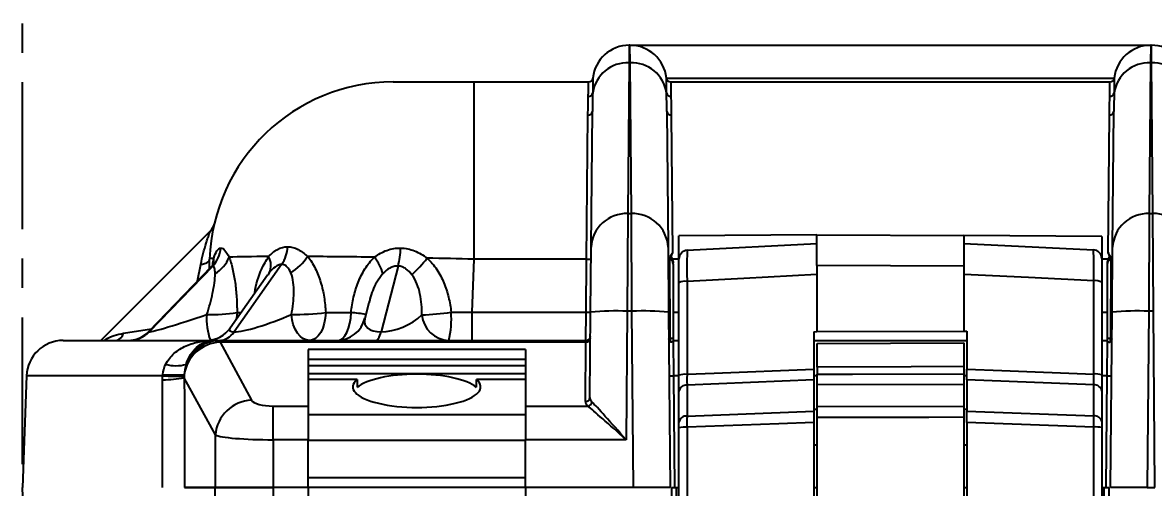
# Model space of a CAD drawing. Header units: millimetres. Extents: x 12 to 854, y 4 to 555.
# Drawn here: x 83.03 to 131.94, y 271.33 to 291.42 of the extents above; entities that cross this region are included whole.
import ezdxf

# ---------------------------------------------------------------- set-up
doc = ezdxf.new("R2010")
doc.units = ezdxf.units.MM
doc.linetypes.add('CENTER', pattern=[10.16, 6.35, -1.27, 1.27, -1.27])
doc.layers.add('DEFAULT_1', color=7, linetype='CENTER')
doc.styles.add('SLDTEXTSTYLE2', font='TXT', dxfattribs={"width": 0.75})
doc.dimstyles.new('SLDDIMSTYLE0', dxfattribs={"dimtxt": 6.614583, "dimasz": 3.556, "dimexe": 0, "dimexo": 0.0625, "dimgap": 1.653646, "dimtad": 1, "dimdec": 0, "dimlfac": 2, "dimrnd": 1e-09, "dimzin": 12, "dimdsep": 46, "dimtxsty": 'SLDTEXTSTYLE2', "dimblk1": 'CLOSED', "dimblk2": 'CLOSED', "dimsah": 1, "dimcen": 0.09, "dimadec": 0, "dimazin": 3, "dimtfac": 1, "dimtdec": 0, "dimtofl": 0, "dimtmove": 0, "dimatfit": 3, "dimldrblk": 'CLOSED', "dimfxl": 1, "dimfrac": 2, "dimtolj": 1, "dimtzin": 12, "dimarcsym": 0})

# ---------------------------------------------------------------- blocks, each defined once
blk = doc.blocks.new('_Closed')
at = {"color": 0, "linetype": 'ByBlock', "lineweight": -2}
for p, q in [((-1, 0.166667), (0, 0)), ((-1, 0.166667), (-1, -0.166667)), ((0, 0), (-1, -0.166667)), ((0, 0), (-1, 0))]:
    blk.add_line(p, q, dxfattribs=at)
blk = doc.blocks.new('_D')
at = {"layer": 'DEFAULT_1'}
for p, q in [((154.408, 327.432), (152.396, 327.432)), ((152.396, 327.432), (152.396, 316.923)), ((171.508, 327.432), (173.52, 327.432)), ((173.52, 327.432), (173.52, 316.923)), ((83.026, 272.325), (83.026, 316.581)), ((152.396, 316.923), (154.408, 316.923)), ((173.52, 316.923), (171.508, 316.923)), ((256.762, 272.325), (256.762, 316.581)), ((83.026, 315.581), (256.762, 315.581))]:
    blk.add_line(p, q, dxfattribs=at)
at = {"layer": 'DEFAULT_1', "xscale": 3.556, "yscale": 3.556, "rotation": 180}
blk.add_blockref('_Closed', (83.026, 315.581, -1.608), dxfattribs=at)
at = {"layer": 'DEFAULT_1', "xscale": 3.556, "yscale": 3.556}
blk.add_blockref('_Closed', (256.762, 315.581, -1.608), dxfattribs=at)
at = {"layer": 'DEFAULT_1', "char_height": 6.6146, "attachment_point": 1, "style": 'SLDTEXTSTYLE2'}
for s, insert in [('347', (155.627, 337.3)), ('13.7', (154.408, 325.449))]:
    blk.add_mtext(s, dxfattribs=dict(at, insert=insert))

msp = doc.modelspace()

# ---------------------------------------------------------------- linework, layer by layer
at = {"color": 7, "linetype": 'Continuous', "lineweight": 25}
for p, q in [((109.269, 290.439), (109.264, 289.681)), ((109.297, 290.439), (109.269, 290.439)), ((109.302, 289.681), (109.297, 290.439)), ((109.297, 290.439), (131.824, 290.439)), ((131.824, 290.439), (131.819, 289.681)), ((131.824, 290.439), (131.852, 290.439)), ((131.858, 289.681), (131.852, 290.439)), ((109.264, 289.681), (109.207, 283.159)), ((109.302, 289.681), (109.264, 289.681)), ((109.359, 283.159), (109.302, 289.681)), ((131.819, 289.681), (131.762, 283.159)), ((131.819, 289.681), (131.858, 289.681)), ((131.914, 283.159), (131.858, 289.681)), ((99.05, 288.851), (102.54, 288.851)), ((102.54, 288.851), (102.54, 281.191)), ((102.54, 288.851), (107.502, 288.851)), ((110.875, 289.021), (130.246, 289.021)), ((111.065, 288.851), (130.057, 288.851)), ((107.424, 281.191), (107.48, 287.419)), ((107.619, 281.711), (107.671, 287.574)), ((110.896, 287.574), (110.947, 281.711)), ((111.086, 287.419), (111.139, 281.477)), ((129.982, 281.477), (130.035, 287.419)), ((130.175, 281.711), (130.226, 287.574)), ((109.207, 283.159), (109.182, 278.941)), ((109.207, 283.159), (109.359, 283.159)), ((109.384, 278.941), (109.359, 283.159)), ((131.762, 283.159), (131.738, 278.941)), ((131.762, 283.159), (131.914, 283.159)), ((131.939, 278.941), (131.914, 283.159)), ((86.409, 277.675), (91.152, 282.418)), ((117.387, 282.247), (111.418, 282.195)), ((117.387, 282.247), (123.737, 282.219)), ((111.418, 281.192), (111.418, 282.195)), ((111.779, 281.572), (117.387, 281.866)), ((129.706, 282.167), (123.737, 282.219)), ((123.737, 281.866), (129.344, 281.597)), ((129.706, 282.167), (129.706, 281.216)), ((107.595, 278.9), (107.619, 281.711)), ((110.947, 281.711), (110.971, 278.9)), ((130.15, 278.9), (130.175, 281.711)), ((91.165, 280.839), (88.483, 278.063)), ((91.248, 280.893), (88.499, 278.047)), ((91.103, 280.775), (91.117, 281.191)), ((94.231, 280.962), (92.17, 278.047)), ((99.265, 280.893), (98.529, 278.047)), ((102.54, 281.191), (102.46, 278.901)), ((107.424, 281.191), (102.54, 281.191)), ((107.404, 278.901), (107.424, 281.191)), ((111.042, 277.756), (111.022, 281.203)), ((111.164, 280.975), (111.164, 280.937)), ((111.164, 280.937), (111.164, 277.755)), ((117.387, 280.913), (117.387, 278.056)), ((123.737, 280.885), (123.737, 278.084)), ((129.957, 280.937), (129.957, 280.975)), ((129.957, 277.755), (129.957, 280.937)), ((130.099, 281.203), (130.079, 277.756)), ((93.619, 280.5), (92.001, 278.212)), ((93.693, 280.599), (93.626, 280.495)), ((111.418, 276.175), (111.418, 280.172)), ((111.766, 280.23), (111.766, 276.212)), ((129.357, 276.223), (129.357, 280.255)), ((129.706, 280.197), (129.706, 276.186)), ((98.007, 279.303), (97.832, 278.627)), ((102.46, 278.901), (102.46, 277.675)), ((102.46, 278.901), (107.404, 278.901)), ((107.395, 277.675), (107.404, 278.901)), ((107.563, 275.215), (107.595, 278.9)), ((109.182, 278.941), (109.134, 273.384)), ((109.384, 278.941), (109.182, 278.941)), ((109.45, 271.325), (109.384, 278.941)), ((110.971, 278.9), (111.037, 271.325)), ((130.084, 271.325), (130.15, 278.9)), ((131.738, 278.941), (131.671, 271.325)), ((131.939, 278.941), (131.738, 278.941)), ((132.005, 271.325), (131.939, 278.941)), ((111.164, 278.542), (111.171, 277.675)), ((129.951, 277.675), (129.957, 278.542)), ((117.254, 278.055), (117.387, 278.056)), ((117.254, 278.055), (117.254, 276.428)), ((117.387, 278.056), (123.737, 278.084)), ((123.737, 278.084), (123.871, 278.084)), ((123.871, 278.084), (123.871, 276.428)), ((91.292, 277.675), (91.565, 277.675)), ((91.565, 277.675), (91.565, 277.599)), ((91.565, 277.675), (107.395, 277.675)), ((91.565, 277.599), (92.927, 275.096)), ((107.395, 277.599), (91.565, 277.599)), ((107.372, 275.035), (107.395, 277.599)), ((107.395, 277.599), (107.395, 277.675)), ((111.042, 277.756), (110.981, 277.755)), ((111.171, 277.675), (111.186, 276.143)), ((111.171, 277.675), (111.418, 277.675)), ((117.254, 277.675), (123.871, 277.675)), ((117.394, 277.548), (123.744, 277.576)), ((129.706, 277.675), (129.951, 277.675)), ((129.936, 276.143), (129.951, 277.675)), ((130.14, 277.755), (130.079, 277.756)), ((104.775, 277.281), (95.377, 277.281)), ((95.377, 277.281), (95.377, 274.841)), ((104.775, 276.854), (95.377, 276.854)), ((104.775, 277.281), (104.775, 274.841)), ((104.775, 276.573), (95.377, 276.573)), ((117.394, 276.521), (117.394, 276.221)), ((123.744, 276.549), (123.744, 276.233)), ((83.194, 276.143), (83.026, 271.325)), ((91.363, 273.594), (90.02, 276.064)), ((104.775, 276.24), (95.377, 276.24)), ((97.492, 275.983), (95.377, 275.983)), ((97.492, 275.983), (97.495, 275.65)), ((104.775, 275.983), (102.659, 275.983)), ((111.186, 276.143), (111.228, 271.325)), ((117.254, 275.967), (111.766, 275.748)), ((117.254, 275.967), (117.254, 274.622)), ((129.357, 275.76), (123.871, 275.967)), ((123.871, 275.967), (123.871, 274.622)), ((129.894, 271.325), (129.936, 276.143)), ((111.418, 274.142), (111.418, 275.48)), ((111.766, 275.748), (111.766, 274.41)), ((123.744, 275.769), (117.394, 275.756)), ((117.394, 274.828), (117.394, 275.756)), ((123.744, 275.769), (123.744, 274.84)), ((129.357, 274.421), (129.357, 275.76)), ((129.706, 275.491), (129.706, 274.153)), ((93.865, 273.384), (93.865, 274.841)), ((93.865, 274.841), (95.377, 274.841)), ((95.377, 274.841), (95.377, 273.384)), ((104.775, 274.459), (95.377, 274.459)), ((104.775, 274.841), (107.475, 274.841)), ((104.775, 274.841), (104.775, 273.384)), ((111.766, 274.41), (117.254, 274.622)), ((117.394, 274.691), (117.254, 274.691)), ((117.394, 274.828), (123.744, 274.84)), ((123.871, 274.691), (123.744, 274.691)), ((123.871, 274.622), (129.357, 274.421)), ((111.766, 273.922), (111.766, 269.005)), ((117.254, 274.136), (117.254, 268.803)), ((117.394, 268.75), (117.394, 274.343)), ((123.744, 274.355), (123.744, 268.739)), ((123.871, 274.136), (123.871, 268.803)), ((129.357, 268.994), (129.357, 273.933)), ((91.363, 271.325), (91.363, 273.594)), ((111.418, 269.005), (111.418, 273.898)), ((129.706, 273.909), (129.706, 268.995)), ((93.865, 273.384), (93.865, 271.325)), ((95.377, 273.384), (93.865, 273.384)), ((95.377, 271.325), (95.377, 273.384)), ((104.775, 273.352), (95.377, 273.352)), ((109.134, 273.384), (104.775, 273.384)), ((104.775, 271.325), (104.775, 273.384)), ((117.254, 273.167), (117.394, 273.167)), ((123.744, 273.167), (123.871, 273.167)), ((104.775, 271.731), (95.377, 271.731)), ((83.194, 266.507), (83.026, 271.325)), ((91.363, 271.325), (90.033, 271.325)), ((90.033, 271.325), (91.362, 271.325)), ((91.362, 269.056), (91.362, 271.325)), ((91.362, 271.325), (93.864, 271.325)), ((93.865, 271.325), (91.363, 271.325)), ((93.864, 271.325), (93.864, 269.266)), ((95.377, 271.325), (93.865, 271.325)), ((104.775, 271.325), (95.377, 271.325)), ((95.377, 271.325), (95.377, 269.266)), ((109.45, 271.325), (104.775, 271.325)), ((104.775, 271.325), (104.775, 269.266)), ((111.037, 271.325), (109.45, 271.325)), ((111.061, 266.502), (111.102, 271.325)), ((111.102, 271.325), (111.292, 271.325)), ((111.292, 271.325), (111.252, 266.507)), ((111.292, 271.325), (111.418, 271.325)), ((117.254, 271.325), (117.394, 271.325)), ((123.744, 271.325), (123.871, 271.325)), ((129.706, 271.325), (129.816, 271.325)), ((129.857, 266.507), (129.816, 271.325)), ((129.816, 271.325), (130.007, 271.325)), ((130.007, 271.325), (130.047, 266.502)), ((131.671, 271.325), (130.084, 271.325)), ((131.671, 271.325), (132.005, 271.325))]:
    msp.add_line(p, q, dxfattribs=at)
at = {"color": 8, "linetype": 'Continuous', "lineweight": 25}
for p, q in [((90.593, 280.247), (90.733, 280.963)), ((111.418, 281.191), (111.12, 281.191)), ((130.002, 281.191), (129.706, 281.191)), ((111.164, 278.901), (111.418, 278.901)), ((129.706, 278.901), (129.957, 278.901)), ((87.388, 277.989), (88.601, 278.185)), ((111.418, 276.143), (111.186, 276.143)), ((117.394, 276.143), (117.254, 276.143)), ((123.871, 276.143), (123.744, 276.143)), ((129.936, 276.143), (129.706, 276.143))]:
    msp.add_line(p, q, dxfattribs=at)
at = {"color": 7, "linetype": 'Continuous', "lineweight": 25, "flags": 128}
for points in [[(90.733, 280.963), (90.814, 280.978), (90.888, 280.998), (90.954, 281.022), (91.01, 281.051), (91.055, 281.082), (91.089, 281.117), (91.109, 281.153), (91.117, 281.191)], [(123.737, 280.885), (120.562, 280.899), (117.387, 280.913)], [(117.387, 280.53), (114.227, 280.361), (111.766, 280.23)], [(129.357, 280.255), (126.544, 280.392), (123.737, 280.529)], [(96.136, 278.884), (96.117, 278.645), (96.073, 278.417), (96.006, 278.208), (95.919, 278.026), (95.814, 277.876), (95.695, 277.766), (95.567, 277.698), (95.434, 277.675)], [(95.434, 277.675), (95.291, 277.696), (95.154, 277.758), (95.025, 277.86), (94.91, 277.997), (94.812, 278.165), (94.735, 278.359), (94.681, 278.573), (94.651, 278.799)], [(98.296, 277.675), (98.328, 277.681), (98.36, 277.699), (98.392, 277.73), (98.422, 277.772), (98.451, 277.825), (98.479, 277.889), (98.505, 277.963), (98.529, 278.047)], [(111.766, 276.212), (112.936, 276.258), (117.254, 276.428)], [(123.744, 276.549), (121.458, 276.539), (117.394, 276.521)], [(123.871, 276.428), (125.389, 276.371), (129.357, 276.223)], [(102.656, 275.65), (102.658, 275.816), (102.659, 275.983)], [(117.394, 276.221), (118.918, 276.224), (123.744, 276.233)], [(117.254, 274.136), (115.737, 274.077), (111.766, 273.922)], [(123.744, 274.355), (122.22, 274.352), (117.394, 274.343)], [(129.357, 273.933), (128.188, 273.976), (123.871, 274.136)]]:
    msp.add_lwpolyline(points, dxfattribs=at)
at = {"color": 8, "linetype": 'Continuous', "lineweight": 25, "flags": 128}
for points in [[(92.302, 278.885), (92.272, 278.646), (92.253, 278.567)], [(96.695, 277.678), (96.762, 277.698), (96.868, 277.766), (96.966, 277.877), (97.053, 278.026), (97.126, 278.209), (97.181, 278.418), (97.217, 278.646), (97.233, 278.885)]]:
    msp.add_lwpolyline(points, dxfattribs=at)
at = {"color": 7, "linetype": 'Continuous', "lineweight": 25}
for centre, radius, start, end in [((109.269, 288.851), 1.588, 90, 173.8494), ((109.297, 288.851), 1.588, 6.1506, 90), ((131.824, 288.851), 1.588, 90, 173.8494), ((131.852, 288.851), 1.588, 6.1506, 90), ((109.209, 288.14), 1.543, 87.9802, 171.0862), ((109.357, 288.14), 1.543, 8.9138, 92.0198), ((131.765, 288.14), 1.543, 87.9802, 171.0862), ((131.912, 288.14), 1.543, 8.9138, 92.0198), ((99.05, 280.914), 7.938, 90, 178), ((107.502, 289.042), 0.191, 270, 353.8494), ((111.065, 289.042), 0.191, 186.1506, 270), ((130.057, 289.042), 0.191, 270, 353.8494), ((107.503, 288.407), 0.185, 267.9895, 351.0968), ((111.064, 288.407), 0.185, 188.9032, 272.0105), ((130.058, 288.407), 0.185, 267.9895, 351.0968), ((107.496, 287.594), 0.176, 264.7537, 353.3257), ((111.07, 287.594), 0.176, 186.6743, 275.2463), ((130.051, 287.594), 0.176, 264.7537, 353.3257), ((90.703, 282.867), 0.635, 315, 346.8274), ((109.145, 281.633), 1.527, 87.6618, 177.0561), ((109.422, 281.633), 1.527, 2.9439, 92.3382), ((131.7, 281.633), 1.527, 87.6618, 177.0561), ((131.977, 281.633), 1.527, 2.9439, 92.3382), ((90.316, 281.775), 1.284, 316.5594, 355.2799), ((90.676, 281.751), 1.365, 299.6374, 339.5766), ((93.029, 280.928), 0.741, 333.5992, 30.3503), ((92.961, 281.816), 1.531, 326.0693, 356.7385), ((93.374, 282.613), 2.373, 301.9018, 326.4812), ((96.478, 279.933), 2.225, 16.4838, 37.0801), ((96.023, 281.782), 3.362, 344.6616, 358.0844), ((111.077, 281.318), 0.127, 180.5, 244.0365), ((111.799, 281.192), 0.381, 93, 180), ((129.325, 281.216), 0.381, 0, 87.25), ((130.044, 281.318), 0.127, 295.9635, 359.5), ((95.606, 285.07), 6.236, 313.0947, 322.0463), ((107.484, 282.559), 1.37, 267.5112, 275.4874), ((111.077, 281.318), 0.127, 244.0365, 244.3694), ((130.044, 281.318), 0.127, 295.6306, 295.9635), ((111.687, 279.634), 0.602, 82.4254, 116.4845), ((129.437, 279.656), 0.605, 63.5331, 97.6033), ((91.195, 285.492), 6.699, 268.2849, 279.5189), ((94.742, 290.255), 11.457, 269.5436, 276.9864), ((99.577, 293.084), 14.325, 272.8958, 277.9657), ((97.646, 278.601), 3.927, 346.3568, 4.3217), ((107.464, 280.269), 1.37, 267.5112, 275.4874), ((108.687, 267.536), 11.416, 87.5112, 95.4874), ((109.88, 267.536), 11.416, 84.5126, 92.4888), ((131.242, 267.536), 11.416, 87.5112, 95.4874), ((96.602, 278.945), 1.27, 270, 345.8945), ((101.505, 278.883), 1.208, 185.0005, 268.0044), ((87.001, 278.064), 0.394, 279.6295, 349.0521), ((87.57, 278.945), 1.27, 270, 316.7115), ((87.628, 278.881), 1.206, 270.1808, 316.241), ((90.964, 278.945), 1.27, 270, 326.2718), ((91.496, 278.469), 0.795, 272.7971, 327.9253), ((107.395, 277.866), 0.19, 270, 359.5), ((84.781, 276.088), 1.588, 90, 178), ((91.64, 275.954), 1.647, 92.604, 171.4642), ((91.572, 276.11), 1.565, 90.2449, 160.157), ((107.399, 277.785), 0.186, 268.5954, 358.082), ((111.063, 273.488), 4.268, 88.6403, 90.2792), ((130.058, 273.488), 4.268, 89.7208, 91.3597), ((89.656, 278.417), 1.831, 255.9793, 284.0207), ((88.967, 282.001), 6.029, 271.0947, 280.0581), ((89.811, 299.074), 22.942, 268.1857, 270.5077), ((89.55, 285.291), 9.104, 267.0956, 272.9044), ((111.126, 277.512), 1.37, 264.5126, 272.4888), ((111.685, 275.316), 0.899, 84.8352, 107.2635), ((129.439, 275.323), 0.904, 72.7593, 95.1793), ((129.995, 277.512), 1.37, 267.5112, 275.4874), ((111.742, 275.421), 0.329, 85.7422, 169.5705), ((129.382, 275.431), 0.329, 10.4797, 94.4502), ((92.998, 273.457), 1.64, 92.4947, 175.218), ((107.377, 275.221), 0.186, 268.5954, 358.082), ((107.451, 275.044), 0.205, 276.8026, 352.6628), ((111.742, 274.082), 0.329, 85.7422, 169.5705), ((129.382, 274.093), 0.329, 10.4797, 94.4502), ((111.685, 272.59), 1.335, 86.4969, 101.5053), ((129.439, 272.595), 1.341, 78.5023, 93.5146)]:
    msp.add_arc(centre, radius, start, end, dxfattribs=at)
at = {"color": 8, "linetype": 'Continuous', "lineweight": 25}
for centre, radius, start, end in [((90.543, 281.156), 0.76, 344.5392, 5.9536), ((93.398, 246.405), 32.706, 82.1285, 83.2671), ((93.516, 278.582), 2.531, 175.1508, 200.6833)]:
    msp.add_arc(centre, radius, start, end, dxfattribs=at)
at = {"color": 7, "linetype": 'Continuous', "lineweight": 25}
for centre, major_axis, ratio, start_param, end_param in [((102.545, 280.914), (11.427, -0.277), 0.024218, 2.460897, 2.756675), ((102.545, 280.914), (11.427, -0.277), 0.024218, 1.956392, 2.252111), ((102.545, 280.914), (11.427, -0.277), 0.024218, 2.963699, 3.141334), ((102.545, 280.914), (11.427, -0.277), 0.024218, 1.571756, 1.749274), ((102.476, 278.945), (11.439, 0.044), 0.00387, 4.124906, 4.236188), ((102.476, 278.945), (11.439, 0.044), 0.00387, 4.632426, 4.711021), ((91.101, 278.945), (2.623, 0.892), 0.03846, 3.254155, 4.658375), ((94.075, 278.945), (2.102, 0.835), 0.157671, 3.519577, 4.926942), ((99.226, 278.945), (1.381, 0.595), 0.487301, 3.988698, 5.371777), ((100.076, 275.668), (2.765, 0), 0.320385, 2.777484, 6.647294), ((100.076, 275.334), (2.762, 0), 0.320385, 0.364513, 2.777079), ((93.865, 275.149), (0.953, 0), 0.324206, 3.316126, 4.712389), ((109.15, 275.036), (1.778, 0.002), 0.32419, 3.138395, 3.483048), ((109.15, 275.217), (1.588, 0.004), 0.367271, 3.137396, 3.482049), ((109.134, 273.329), (-1.572, 1.776), 0.015485, 4.729883, 5.955722), ((109.134, 273.329), (1.762, -1.587), 0.01736, 1.58643, 2.812269), ((93.865, 273.638), (2.54, 0), 0.099765, 3.316126, 4.712389)]:
    msp.add_ellipse(centre, major_axis=major_axis, ratio=ratio, start_param=start_param, end_param=end_param, dxfattribs=at)
at = {"color": 8, "linetype": 'Continuous', "lineweight": 25}
for centre, major_axis, ratio, start_param, end_param in [((102.476, 278.945), (11.439, 0.044), 0.00387, 3.616336, 3.648728), ((99.226, 278.945), (1.381, 0.595), 0.487301, 2.788011, 3.988698), ((91.101, 278.945), (2.623, 0.892), 0.03846, 3.07053, 3.254155), ((94.075, 278.945), (2.102, 0.835), 0.157671, 2.919674, 3.519577)]:
    msp.add_ellipse(centre, major_axis=major_axis, ratio=ratio, start_param=start_param, end_param=end_param, dxfattribs=at)
at = {"color": 7, "linetype": 'Continuous', "lineweight": 25}
for points, knots in [([(107.496, 288.222), (107.497, 288.327), (107.498, 288.418), (107.499, 288.575), (107.5, 288.641), (107.501, 288.798), (107.502, 288.851), (107.502, 288.851)], [0, 0, 0, 0, 0.25, 0.25, 0.5, 0.5, 1, 1, 1, 1]), ([(107.691, 289.021), (107.691, 289.021), (107.69, 288.967), (107.689, 288.806), (107.689, 288.739), (107.687, 288.579), (107.686, 288.485), (107.685, 288.379)], [0, 0, 0, 0, 0.5, 0.5, 0.75, 0.75, 1, 1, 1, 1]), ([(110.881, 288.379), (110.88, 288.485), (110.879, 288.579), (110.878, 288.739), (110.877, 288.806), (110.876, 288.967), (110.875, 289.021), (110.875, 289.021)], [0, 0, 0, 0, 0.25, 0.25, 0.5, 0.5, 1, 1, 1, 1]), ([(111.065, 288.851), (111.065, 288.851), (111.065, 288.798), (111.066, 288.641), (111.067, 288.575), (111.068, 288.418), (111.069, 288.327), (111.07, 288.222)], [0, 0, 0, 0, 0.5, 0.5, 0.75, 0.75, 1, 1, 1, 1]), ([(130.051, 288.222), (130.052, 288.327), (130.053, 288.418), (130.054, 288.575), (130.055, 288.641), (130.056, 288.798), (130.057, 288.851), (130.057, 288.851)], [0, 0, 0, 0, 0.25, 0.25, 0.5, 0.5, 1, 1, 1, 1]), ([(130.246, 289.021), (130.246, 289.021), (130.246, 288.967), (130.244, 288.806), (130.244, 288.739), (130.242, 288.579), (130.242, 288.485), (130.241, 288.379)], [0, 0, 0, 0, 0.5, 0.5, 0.75, 0.75, 1, 1, 1, 1]), ([(107.48, 287.419), (107.481, 287.578), (107.486, 287.725), (107.492, 287.993), (107.495, 288.114), (107.496, 288.222)], [0, 0, 0, 0, 0.5, 0.5, 1, 1, 1, 1]), ([(107.685, 288.379), (107.684, 288.268), (107.682, 288.146), (107.676, 287.877), (107.672, 287.731), (107.671, 287.574)], [0, 0, 0, 0, 0.5, 0.5, 1, 1, 1, 1]), ([(110.896, 287.574), (110.894, 287.731), (110.89, 287.877), (110.884, 288.146), (110.882, 288.268), (110.881, 288.379)], [0, 0, 0, 0, 0.5, 0.5, 1, 1, 1, 1]), ([(111.07, 288.222), (111.071, 288.114), (111.074, 287.993), (111.081, 287.725), (111.085, 287.578), (111.086, 287.419)], [0, 0, 0, 0, 0.5, 0.5, 1, 1, 1, 1]), ([(130.035, 287.419), (130.037, 287.578), (130.041, 287.725), (130.048, 287.993), (130.05, 288.114), (130.051, 288.222)], [0, 0, 0, 0, 0.5, 0.5, 1, 1, 1, 1]), ([(130.241, 288.379), (130.24, 288.268), (130.237, 288.146), (130.231, 287.877), (130.227, 287.731), (130.226, 287.574)], [0, 0, 0, 0, 0.5, 0.5, 1, 1, 1, 1]), ([(90.733, 280.963), (90.765, 281.128), (90.801, 281.288), (90.88, 281.594), (90.922, 281.742), (90.987, 281.948), (91.008, 282.014), (91.05, 282.137), (91.07, 282.195), (91.106, 282.296), (91.122, 282.339), (91.145, 282.401), (91.152, 282.418), (91.152, 282.418)], [0, 0, 0, 0, 0.25, 0.25, 0.5, 0.5, 0.625, 0.625, 0.75, 0.75, 0.875, 0.875, 1, 1, 1, 1]), ([(117.387, 280.913), (117.387, 281.087), (117.387, 281.434), (117.387, 281.859), (117.387, 282.15), (117.387, 282.242), (117.387, 282.246), (117.387, 282.247)], [0, 0, 0, 0, 0.23918, 0.47836, 0.717538, 0.956715, 1, 1, 1, 1]), ([(123.737, 282.219), (123.737, 282.202), (123.737, 282.167), (123.737, 281.893), (123.737, 281.49), (123.737, 281.124), (123.737, 280.917), (123.737, 280.885)], [0, 0, 0, 0, 0.239124, 0.478248, 0.71737, 0.956492, 1, 1, 1, 1]), ([(91.299, 281.235), (91.334, 281.365), (91.378, 281.471), (91.479, 281.623), (91.535, 281.665), (91.595, 281.67)], [0, 0, 0, 0, 0.5, 0.5, 1, 1, 1, 1]), ([(91.595, 281.67), (91.655, 281.674), (91.715, 281.64), (91.837, 281.501), (91.897, 281.401), (91.956, 281.274)], [0, 0, 0, 0, 0.5, 0.5, 1, 1, 1, 1]), ([(91.956, 281.274), (92.014, 281.129), (92.065, 280.96), (92.153, 280.588), (92.189, 280.391), (92.246, 279.979), (92.267, 279.764), (92.295, 279.329), (92.302, 279.109), (92.302, 278.885)], [0, 0, 0, 0, 0.25, 0.25, 0.5, 0.5, 0.75, 0.75, 1, 1, 1, 1]), ([(93.668, 281.303), (93.782, 281.434), (93.908, 281.54), (94.189, 281.69), (94.336, 281.729), (94.489, 281.729)], [0, 0, 0, 0, 0.5, 0.5, 1, 1, 1, 1]), ([(94.489, 281.729), (94.643, 281.729), (94.793, 281.69), (95.087, 281.54), (95.223, 281.434), (95.353, 281.303)], [0, 0, 0, 0, 0.5, 0.5, 1, 1, 1, 1]), ([(95.353, 281.303), (95.479, 281.154), (95.589, 280.981), (95.778, 280.603), (95.855, 280.403), (95.981, 279.987), (96.03, 279.769), (96.101, 279.331), (96.124, 279.109), (96.136, 278.884)], [0, 0, 0, 0, 0.25, 0.25, 0.5, 0.5, 0.75, 0.75, 1, 1, 1, 1]), ([(97.233, 278.885), (97.257, 279.108), (97.293, 279.329), (97.394, 279.764), (97.459, 279.979), (97.62, 280.389), (97.717, 280.587), (97.955, 280.959), (98.091, 281.128), (98.253, 281.274)], [0, 0, 0, 0, 0.25, 0.25, 0.5, 0.5, 0.75, 0.75, 1, 1, 1, 1]), ([(98.253, 281.274), (98.415, 281.401), (98.591, 281.502), (98.978, 281.64), (99.177, 281.674), (99.383, 281.67)], [0, 0, 0, 0, 0.5, 0.5, 1, 1, 1, 1]), ([(99.383, 281.67), (99.589, 281.666), (99.79, 281.623), (100.177, 281.471), (100.356, 281.365), (100.523, 281.235)], [0, 0, 0, 0, 0.5, 0.5, 1, 1, 1, 1]), ([(111.022, 281.203), (111.022, 281.203), (111.029, 281.207), (111.039, 281.242), (111.042, 281.275), (111.042, 281.312)], [0, 0, 0, 0, 0.5, 0.5, 1, 1, 1, 1]), ([(111.139, 281.477), (111.128, 281.446), (111.113, 281.417), (111.08, 281.362), (111.061, 281.335), (111.042, 281.312)], [0, 0, 0, 0, 0.5, 0.5, 1, 1, 1, 1]), ([(111.139, 281.477), (111.13, 281.453), (111.119, 281.43), (111.098, 281.384), (111.087, 281.36), (111.077, 281.311), (111.08, 281.285), (111.097, 281.237), (111.109, 281.214), (111.12, 281.191)], [0, 0, 0, 0, 0.25, 0.25, 0.5, 0.5, 0.75, 0.75, 1, 1, 1, 1]), ([(111.779, 281.572), (111.776, 281.554), (111.77, 281.519), (111.764, 281.244), (111.762, 280.841), (111.764, 280.472), (111.766, 280.264), (111.766, 280.23)], [0, 0, 0, 0, 0.2389288, 0.4777852, 0.7160394, 0.9539177, 1, 1, 1, 1]), ([(129.357, 280.255), (129.358, 280.428), (129.36, 280.775), (129.359, 281.202), (129.354, 281.496), (129.348, 281.591), (129.344, 281.596), (129.344, 281.597)], [0, 0, 0, 0, 0.237997, 0.475966, 0.71385, 0.952006, 1, 1, 1, 1]), ([(130.002, 281.191), (130.012, 281.214), (130.024, 281.236), (130.041, 281.284), (130.045, 281.311), (130.035, 281.361), (130.023, 281.384), (130.002, 281.43), (129.991, 281.453), (129.982, 281.477)], [0, 0, 0, 0, 0.25, 0.25, 0.5, 0.5, 0.75, 0.75, 1, 1, 1, 1]), ([(129.982, 281.477), (129.994, 281.446), (130.008, 281.417), (130.041, 281.362), (130.06, 281.335), (130.079, 281.312)], [0, 0, 0, 0, 0.5, 0.5, 1, 1, 1, 1]), ([(130.079, 281.312), (130.08, 281.275), (130.082, 281.242), (130.093, 281.207), (130.1, 281.203), (130.1, 281.203)], [0, 0, 0, 0, 0.5, 0.5, 1, 1, 1, 1]), ([(91.292, 281.011), (91.292, 281.012), (91.294, 281.016), (91.26, 280.944), (91.189, 280.87), (91.156, 280.837)], [0, 0, 0, 0, 0.227496, 0.643636, 1, 1, 1, 1]), ([(91.352, 280.564), (91.35, 280.657), (91.345, 280.74), (91.321, 280.832), (91.31, 280.856), (91.284, 280.888), (91.267, 280.895), (91.248, 280.893)], [0, 0, 0, 0, 0.5, 0.5, 0.75, 0.75, 1, 1, 1, 1]), ([(94.231, 280.962), (94.184, 280.962), (94.137, 280.951), (94.04, 280.913), (93.992, 280.885), (93.853, 280.784), (93.77, 280.697), (93.693, 280.599)], [0, 0, 0, 0, 0.25, 0.25, 0.5, 0.5, 1, 1, 1, 1]), ([(94.628, 280.599), (94.587, 280.697), (94.537, 280.784), (94.439, 280.885), (94.403, 280.912), (94.323, 280.951), (94.278, 280.962), (94.231, 280.962)], [0, 0, 0, 0, 0.5, 0.5, 0.75, 0.75, 1, 1, 1, 1]), ([(99.265, 280.893), (99.204, 280.896), (99.143, 280.889), (99.021, 280.857), (98.962, 280.832), (98.795, 280.74), (98.699, 280.658), (98.611, 280.564)], [0, 0, 0, 0, 0.25, 0.25, 0.5, 0.5, 1, 1, 1, 1]), ([(99.866, 280.517), (99.792, 280.615), (99.709, 280.702), (99.559, 280.805), (99.505, 280.835), (99.39, 280.877), (99.328, 280.89), (99.265, 280.893)], [0, 0, 0, 0, 0.5, 0.5, 0.75, 0.75, 1, 1, 1, 1]), ([(100.523, 281.235), (100.683, 281.09), (100.822, 280.924), (101.064, 280.56), (101.164, 280.367), (101.331, 279.966), (101.399, 279.756), (101.502, 279.331), (101.539, 279.116), (101.562, 278.897)], [0, 0, 0, 0, 0.25, 0.25, 0.5, 0.5, 0.75, 0.75, 1, 1, 1, 1]), ([(111.164, 280.975), (111.164, 281.018), (111.153, 281.062), (111.108, 281.141), (111.073, 281.178), (111.022, 281.203)], [0, 0, 0, 0, 0.5, 0.5, 1, 1, 1, 1]), ([(111.418, 280.172), (111.418, 280.304), (111.418, 280.567), (111.418, 280.891), (111.418, 281.114), (111.418, 281.187), (111.418, 281.191), (111.418, 281.192)], [0, 0, 0, 0, 0.2374102, 0.4748293, 0.7121245, 0.9499113, 1, 1, 1, 1]), ([(129.706, 281.216), (129.706, 281.203), (129.706, 281.176), (129.706, 280.968), (129.706, 280.662), (129.706, 280.382), (129.706, 280.223), (129.706, 280.197)], [0, 0, 0, 0, 0.238727, 0.477482, 0.715562, 0.953039, 1, 1, 1, 1]), ([(129.957, 280.975), (129.957, 281.018), (129.968, 281.061), (130.013, 281.141), (130.048, 281.178), (130.099, 281.203)], [0, 0, 0, 0, 0.5, 0.5, 1, 1, 1, 1]), ([(90.994, 278.796), (91.044, 278.951), (91.09, 279.105), (91.175, 279.413), (91.213, 279.568), (91.278, 279.87), (91.304, 280.019), (91.342, 280.306), (91.353, 280.443), (91.352, 280.564)], [0, 0, 0, 0, 0.25, 0.25, 0.5, 0.5, 0.75, 0.75, 1, 1, 1, 1]), ([(94.651, 278.799), (94.683, 278.956), (94.708, 279.113), (94.745, 279.426), (94.757, 279.583), (94.761, 279.89), (94.754, 280.041), (94.714, 280.334), (94.681, 280.474), (94.628, 280.599)], [0, 0, 0, 0, 0.25, 0.25, 0.5, 0.5, 0.75, 0.75, 1, 1, 1, 1]), ([(100.301, 278.777), (100.302, 278.93), (100.296, 279.083), (100.268, 279.386), (100.246, 279.537), (100.182, 279.834), (100.14, 279.98), (100.027, 280.262), (99.957, 280.396), (99.866, 280.517)], [0, 0, 0, 0, 0.25, 0.25, 0.5, 0.5, 0.75, 0.75, 1, 1, 1, 1]), ([(84.781, 277.675), (84.781, 277.675), (84.817, 277.675), (84.963, 277.675), (85.072, 277.675), (85.509, 277.675), (85.936, 277.675), (86.775, 277.675), (87.087, 277.675), (87.782, 277.675), (88.157, 277.675), (89.362, 277.675), (90.272, 277.675), (91.292, 277.675)], [0, 0, 0, 0, 0.125, 0.125, 0.25, 0.25, 0.5, 0.5, 0.625, 0.625, 0.75, 0.75, 1, 1, 1, 1]), ([(89.213, 276.641), (89.258, 276.734), (89.313, 276.82), (89.438, 276.979), (89.509, 277.053), (89.74, 277.254), (89.914, 277.36), (90.288, 277.525), (90.482, 277.582), (90.783, 277.639), (90.885, 277.653), (91.088, 277.671), (91.189, 277.675), (91.292, 277.675)], [0, 0, 0, 0, 0.125, 0.125, 0.25, 0.25, 0.5, 0.5, 0.75, 0.75, 0.875, 0.875, 1, 1, 1, 1]), ([(90.1, 276.641), (90.128, 276.735), (90.162, 276.821), (90.239, 276.98), (90.282, 277.054), (90.421, 277.254), (90.523, 277.358), (90.738, 277.522), (90.848, 277.58), (91.015, 277.638), (91.071, 277.652), (91.182, 277.67), (91.237, 277.675), (91.292, 277.675)], [0, 0, 0, 0, 0.125, 0.125, 0.25, 0.25, 0.5, 0.5, 0.75, 0.75, 0.875, 0.875, 1, 1, 1, 1]), ([(111.06, 277.606), (111.058, 277.618), (111.055, 277.642), (111.046, 277.697), (111.042, 277.726), (111.042, 277.756)], [0, 0, 0, 0, 0.5, 0.5, 1, 1, 1, 1]), ([(111.164, 277.647), (111.164, 277.637), (111.152, 277.625), (111.123, 277.611), (111.112, 277.607), (111.088, 277.603), (111.074, 277.603), (111.06, 277.606)], [0, 0, 0, 0, 0.5, 0.5, 0.75, 0.75, 1, 1, 1, 1]), ([(111.164, 277.755), (111.164, 277.738), (111.164, 277.721), (111.164, 277.705), (111.164, 277.685), (111.164, 277.666), (111.164, 277.647)], [0, 0, 0, 0, 0.0001006106, 0.0001006106, 0.0001006106, 0.0002190325, 0.0002190325, 0.0002190325, 0.0002190325]), ([(117.394, 276.521), (117.394, 276.648), (117.394, 276.901), (117.394, 277.222), (117.394, 277.45), (117.394, 277.54), (117.394, 277.546), (117.394, 277.548)], [0, 0, 0, 0, 0.229604, 0.459207, 0.688809, 0.91841, 1, 1, 1, 1]), ([(123.744, 277.576), (123.744, 277.563), (123.744, 277.538), (123.744, 277.341), (123.744, 277.051), (123.744, 276.766), (123.744, 276.594), (123.744, 276.549)], [0, 0, 0, 0, 0.229658, 0.459316, 0.688972, 0.918627, 1, 1, 1, 1]), ([(129.957, 277.647), (129.957, 277.637), (129.969, 277.625), (129.998, 277.611), (130.009, 277.607), (130.034, 277.603), (130.048, 277.603), (130.062, 277.606)], [0, 0, 0, 0, 0.5, 0.5, 0.75, 0.75, 1, 1, 1, 1]), ([(130.079, 277.756), (130.079, 277.726), (130.075, 277.697), (130.067, 277.642), (130.063, 277.618), (130.062, 277.606)], [0, 0, 0, 0, 0.5, 0.5, 1, 1, 1, 1]), ([(117.254, 276.428), (117.254, 276.343), (117.254, 276.17), (117.254, 276.035), (117.254, 275.967)], [0, 0, 0, 0, 0.491956, 1, 1, 1, 1]), ([(123.871, 275.967), (123.871, 276.034), (123.871, 276.169), (123.871, 276.342), (123.871, 276.428)], [0, 0, 0, 0, 0.499993, 1, 1, 1, 1]), ([(89.085, 276.143), (88.16, 276.143), (87.331, 276.143), (86.232, 276.143), (85.889, 276.143), (85.267, 276.143), (84.987, 276.143), (84.484, 276.143), (84.262, 276.143), (83.975, 276.143), (83.886, 276.143), (83.725, 276.143), (83.651, 276.143), (83.456, 276.143), (83.358, 276.143), (83.227, 276.143), (83.194, 276.143), (83.194, 276.143)], [0, 0, 0, 0, 0.25, 0.25, 0.375, 0.375, 0.5, 0.5, 0.625, 0.625, 0.6875, 0.6875, 0.75, 0.75, 0.875, 0.875, 1, 1, 1, 1]), ([(89.077, 271.325), (89.078, 272.1), (89.079, 272.874), (89.079, 273.649), (89.079, 273.657), (89.079, 273.665), (89.079, 273.673), (89.08, 274.439), (89.081, 275.206), (89.082, 275.973)], [0, 0, 0, 0, 0.004652979, 0.004652979, 0.004652979, 0.004700621, 0.004700621, 0.004700621, 0.009305959, 0.009305959, 0.009305959, 0.009305959]), ([(90.02, 276.064), (90.02, 276.04), (90.02, 276.015), (90.02, 275.99), (90.022, 275.248), (90.024, 274.506), (90.026, 273.764), (90.028, 272.951), (90.03, 272.138), (90.033, 271.325)], [0, 0, 0, 0, 0.000148126, 0.000148126, 0.000148126, 0.004606173, 0.004606173, 0.004606173, 0.009490992, 0.009490992, 0.009490992, 0.009490992]), ([(111.418, 275.48), (111.418, 275.579), (111.418, 275.782), (111.418, 276.042), (111.418, 276.175)], [0, 0, 0, 0, 0.490301, 1, 1, 1, 1]), ([(111.766, 276.212), (111.765, 276.127), (111.763, 275.953), (111.765, 275.818), (111.766, 275.748)], [0, 0, 0, 0, 0.488166, 1, 1, 1, 1]), ([(117.394, 275.756), (117.394, 275.824), (117.394, 275.96), (117.394, 276.134), (117.394, 276.221)], [0, 0, 0, 0, 0.5, 1, 1, 1, 1]), ([(123.744, 276.233), (123.744, 276.148), (123.744, 275.974), (123.744, 275.838), (123.744, 275.769)], [0, 0, 0, 0, 0.490848, 1, 1, 1, 1]), ([(129.357, 275.76), (129.358, 275.826), (129.36, 275.961), (129.358, 276.134), (129.357, 276.223)], [0, 0, 0, 0, 0.488464, 1, 1, 1, 1]), ([(129.706, 276.186), (129.706, 276.058), (129.706, 275.798), (129.706, 275.595), (129.706, 275.491)], [0, 0, 0, 0, 0.490394, 1, 1, 1, 1]), ([(111.766, 274.41), (111.765, 274.344), (111.763, 274.211), (111.764, 274.03), (111.766, 273.933), (111.766, 273.922)], [0, 0, 0, 0, 0.469038, 0.938058, 1, 1, 1, 1]), ([(117.254, 274.622), (117.254, 274.551), (117.254, 274.409), (117.254, 274.227), (117.254, 274.136)], [0, 0, 0, 0, 0.499991, 1, 1, 1, 1]), ([(117.394, 274.343), (117.394, 274.428), (117.394, 274.597), (117.394, 274.752), (117.394, 274.82), (117.394, 274.828)], [0, 0, 0, 0, 0.472101, 0.944203, 1, 1, 1, 1]), ([(123.744, 274.84), (123.744, 274.769), (123.744, 274.627), (123.744, 274.446), (123.744, 274.355)], [0, 0, 0, 0, 0.5, 1, 1, 1, 1]), ([(123.871, 274.136), (123.871, 274.221), (123.871, 274.39), (123.871, 274.546), (123.871, 274.614), (123.871, 274.622)], [0, 0, 0, 0, 0.469159, 0.938326, 1, 1, 1, 1]), ([(129.357, 273.933), (129.358, 274.018), (129.36, 274.188), (129.359, 274.344), (129.357, 274.413), (129.357, 274.421)], [0, 0, 0, 0, 0.468981, 0.937946, 1, 1, 1, 1]), ([(111.418, 273.898), (111.418, 273.94), (111.418, 274.025), (111.418, 274.103), (111.418, 274.138), (111.418, 274.142)], [0, 0, 0, 0, 0.467545, 0.935099, 1, 1, 1, 1]), ([(129.706, 274.153), (129.706, 274.12), (129.706, 274.054), (129.706, 273.963), (129.706, 273.915), (129.706, 273.909)], [0, 0, 0, 0, 0.467634, 0.935276, 1, 1, 1, 1])]:
    msp.add_open_spline(points, degree=3, knots=knots, dxfattribs=at)
at = {"color": 8, "linetype": 'Continuous', "lineweight": 25}
for points, knots in [([(93.063, 279.713), (93.064, 279.721), (93.117, 280.098), (93.29, 280.683), (93.563, 281.131), (93.668, 281.303)], [0, 0, 0, 0, 0.012661, 0.621089, 1, 1, 1, 1]), ([(91.248, 280.893), (91.222, 280.884), (91.196, 280.876), (91.166, 280.839), (91.165, 280.838)], [0, 0, 0, 0, 0.972188, 1, 1, 1, 1]), ([(91.249, 280.94), (91.262, 281.038), (91.277, 281.144), (91.297, 281.229), (91.299, 281.235)], [0, 0, 0, 0, 0.928521, 1, 1, 1, 1]), ([(98.611, 280.564), (98.519, 280.443), (98.264, 280.11), (98.092, 279.66), (98.026, 279.356), (98.014, 279.301)], [0, 0, 0, 0, 0.320054, 0.878468, 1, 1, 1, 1]), ([(86.566, 277.675), (86.59, 277.693), (86.817, 277.868), (87.118, 277.932), (87.388, 277.989)], [0, 0, 0, 0, 0.103093, 1, 1, 1, 1])]:
    msp.add_open_spline(points, degree=3, knots=knots, dxfattribs=at)
at = {"color": 7, "linetype": 'Continuous', "lineweight": 25}
for points in [[(111.12, 281.191), (111.145, 281.134), (111.164, 281.075), (111.164, 281.012)], [(129.957, 281.012), (129.957, 281.075), (129.976, 281.134), (130.002, 281.191)], [(111.06, 277.606), (111.012, 277.64), (110.982, 277.697), (110.981, 277.755)], [(129.957, 277.647), (129.957, 277.682), (129.957, 277.718), (129.957, 277.755)], [(130.14, 277.755), (130.14, 277.697), (130.109, 277.64), (130.062, 277.606)], [(89.089, 276.199), (89.103, 276.354), (89.145, 276.501), (89.213, 276.641)], [(90.1, 276.641), (90.051, 276.499), (90.021, 276.351), (90.011, 276.199)], [(89.082, 275.973), (89.082, 276.03), (89.083, 276.086), (89.085, 276.143)], [(89.085, 276.143), (89.086, 276.162), (89.087, 276.18), (89.089, 276.199)], [(90.011, 276.199), (90.012, 276.177), (90.013, 276.155), (90.014, 276.132)], [(90.014, 276.132), (90.016, 276.109), (90.017, 276.087), (90.02, 276.064)]]:
    msp.add_open_spline(points, degree=3, dxfattribs=at)

# ---------------------------------------------------------------- dimensions: what is measured, and where the dimension line sits
at = {"layer": 'DEFAULT_1'}
dim = msp.add_linear_dim(base=(256.762, 315.581), p1=(83.026, 271.325), p2=(256.762, 271.325), dimstyle='SLDDIMSTYLE0', dxfattribs=at)
dim.commit()
dim.dimension.update_dxf_attribs({"geometry": '_D', "text_midpoint": (162.958, 315.581), "dimtype": 160})

doc.saveas('drawing.dxf')
